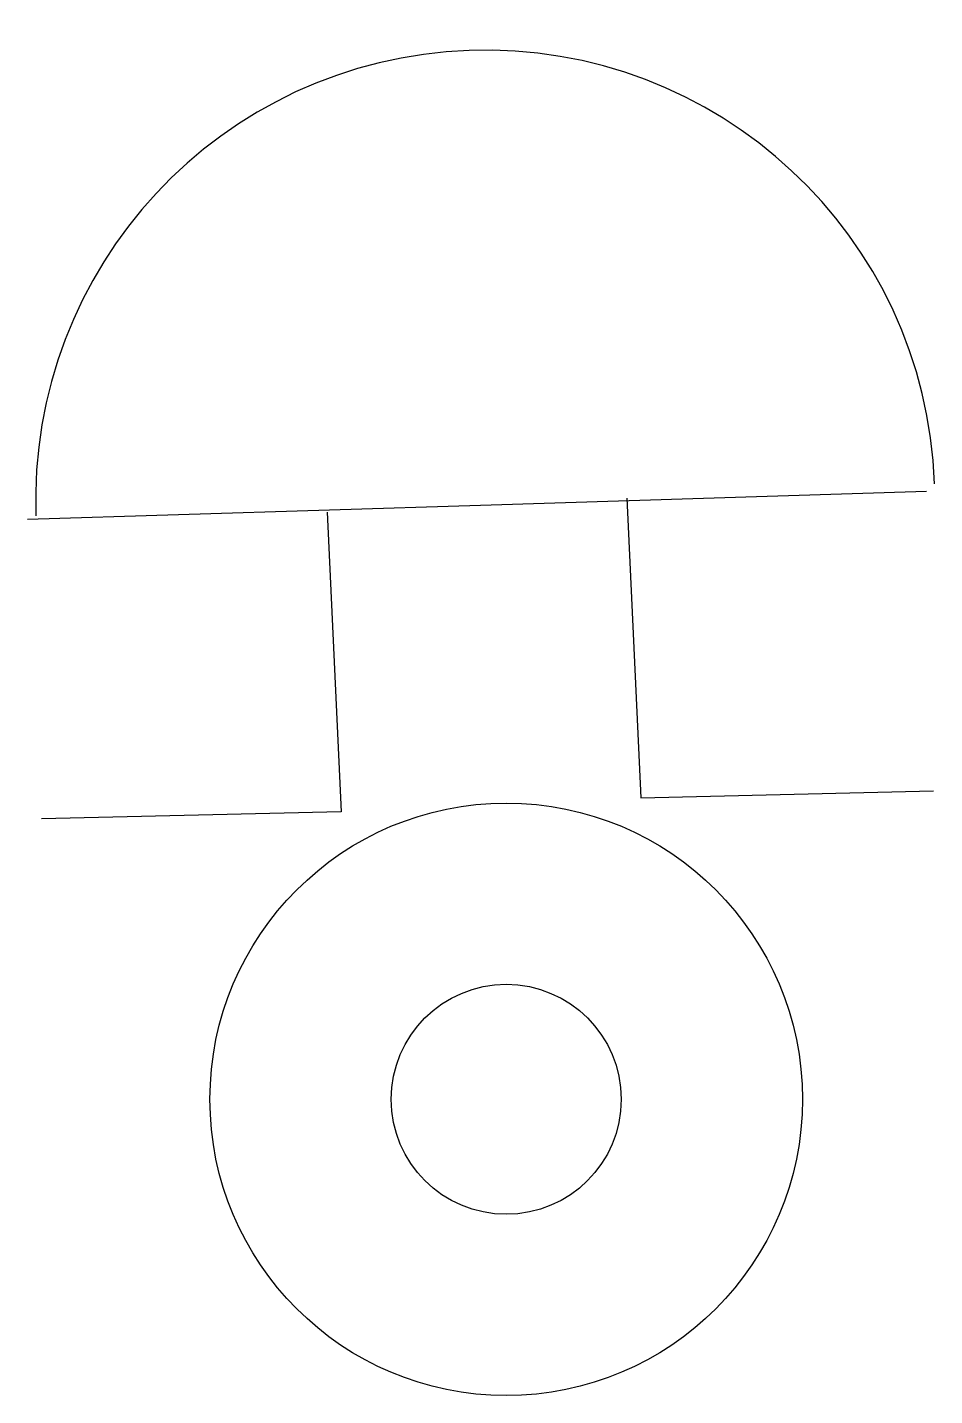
# Model space of a CAD drawing. Header units: millimetres. Extents: x 2503 to 3192, y 1606 to 2644.
import ezdxf

# ---------------------------------------------------------------- set-up
doc = ezdxf.new("R2010")
doc.units = ezdxf.units.MM
doc.layers.add('PDF_Geometry', color=7, linetype='Continuous', true_color=0xfd8379)

# ---------------------------------------------------------------- blocks, each defined once
blk = doc.blocks.new('SOUNDER')
at = {"layer": 'PDF_Geometry', "color": 4, "lineweight": 25}
for points in [[(-363.5, 440.5), (-19.6, 451), (319.1, 461.6)], [(91.5, 456.3), (102.1, 228.8), (324.4, 234.1)], [(-136, 445.8), (-125.4, 218.2), (-352.9, 212.9)]]:
    blk.add_lwpolyline(points, dxfattribs=at)
for radius in [224.9, 87.3]:
    blk.add_circle((0, 0), radius, dxfattribs=at)
blk.add_arc((-15.9, 455.1), 341.3, 2.0405, 182.0405, dxfattribs=at)

msp = doc.modelspace()

# ---------------------------------------------------------------- block references
msp.add_blockref('SOUNDER', (2866.5, 1830.5))

doc.saveas('drawing.dxf')
